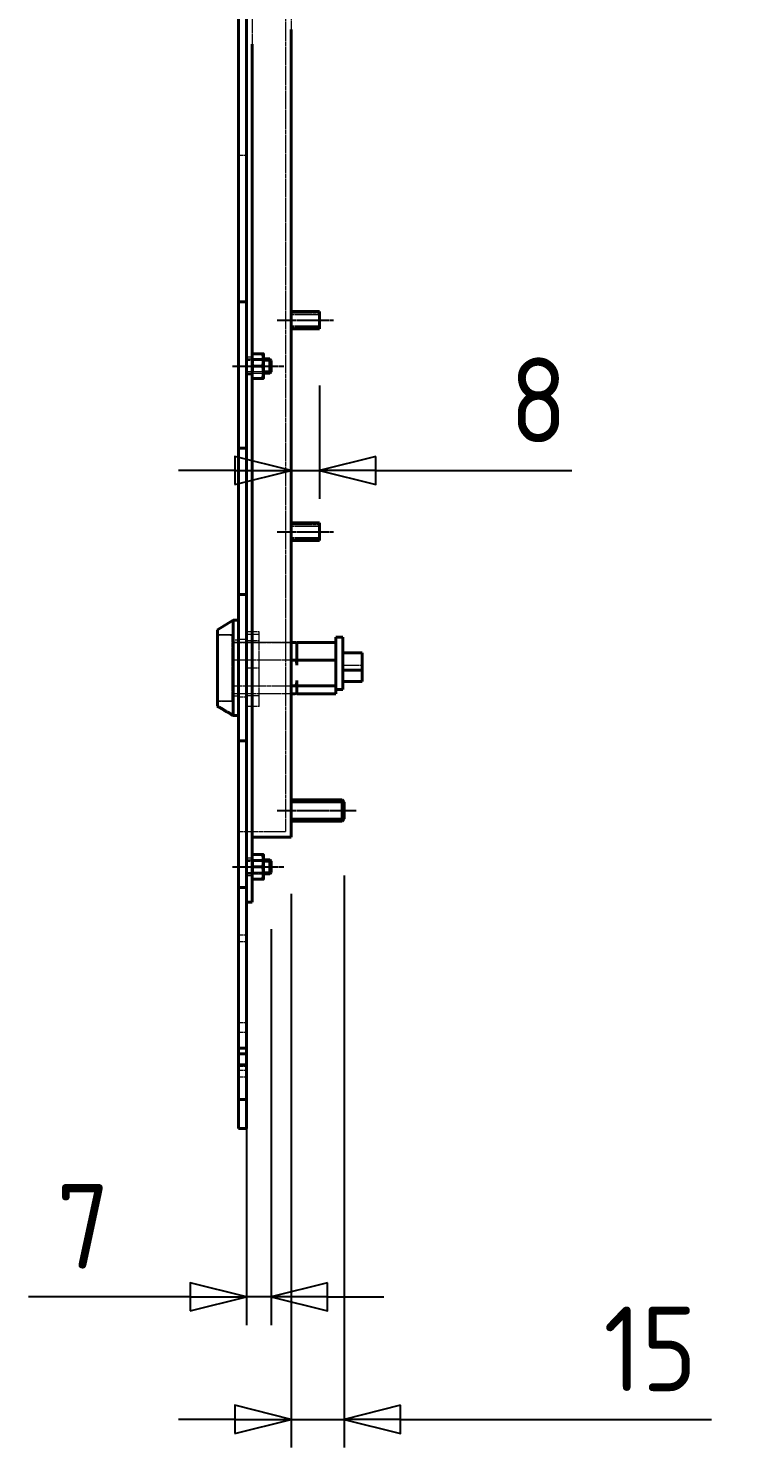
# Model space of a CAD drawing. Header units: millimetres. Extents: x 0 to 6720, y 0 to 4752.
# Drawn here: x 3955.4 to 4154.9, y 3173.5 to 3575.9 of the extents above; entities that cross this region are included whole.
import ezdxf

# ---------------------------------------------------------------- set-up
doc = ezdxf.new("R2010")
doc.units = ezdxf.units.MM
doc.linetypes.add('DPAB0445$0$CHAIN', pattern=[0.7087, 0.4724, -0.0591, 0.1181, -0.0591])
doc.linetypes.add('DPAB0445$0$DASHED', pattern=[0.2067, 0.1654, -0.0413])
for name, color, linetype, lineweight in [('DPAB0445$0$가려진 것(ISO)', 2, 'DPAB0445$0$DASHED', 18), ('DPAB0445$0$가시적인 것(ISO)', 3, 'Continuous', 40), ('DPAB0445$0$가시적인 좁은 것(ISO)', 3, 'Continuous', 35), ('DPAB0445$0$중심선(ISO)', 1, 'Continuous', 25), ('DPAB0445$0$치수(ISO)', 2, 'Continuous', 25)]:
    doc.layers.add(name, color=color, linetype=linetype, lineweight=lineweight)
doc.styles.add('DPAB0445$0$치수 텍스트_PSTEK_POSCO', font='isocp.shx')
doc.dimstyles.new('DPAB0445$0$치수_PSTEK_POSCO', dxfattribs={"dimscale": 16, "dimtxt": 1.5, "dimasz": 1, "dimexe": 0.5, "dimexo": 1, "dimgap": 0.5, "dimtad": 1, "dimrnd": 1e-08, "dimdsep": 46, "dimtxsty": 'DPAB0445$0$치수 텍스트_PSTEK_POSCO', "dimblk": 'DPAB0445$0$Filled-2', "dimcen": 0.09, "dimdle": 10, "dimclrd": 7, "dimclre": 7, "dimclrt": 2, "dimadec": 1, "dimazin": 2, "dimtfac": 1, "dimtmove": 0, "dimatfit": 3, "dimldrblk": 'DPAB0445$0$Filled-2', "dimfxl": 0, "dimtolj": 1, "dimlwd": -1, "dimlwe": -1, "dimarcsym": 0})

# ---------------------------------------------------------------- blocks, each defined once
blk = doc.blocks.new('DPAB0445$0$Filled-2')
at = {"color": 0}
for p, q in [((0, 0), (-1, 0.25)), ((-1, 0.25), (-1, -0.25)), ((-1, 0), (0, 0)), ((-1, -0.25), (0, 0))]:
    blk.add_line(p, q, dxfattribs=at)
at = {"color": 0, "flags": 128}
blk.add_lwpolyline([(-1, -0.25), (0, 0), (-1, 0.25), (-1, -0.25)], dxfattribs=at)
at = {"color": 0}
blk.add_solid([(-1, -0.25), (0, 0), (-1, 0.25), (-1, -0.25)], dxfattribs=at)
blk = doc.blocks.new('*D240')
at = {"layer": 'DPAB0445$0$치수(ISO)', "color": 7}
for p, q in [((4044.94, 3335.77), (4044.94, 3173.54)), ((4029.94, 3330.57), (4029.94, 3173.54)), ((4013.94, 3181.54), (3997.94, 3181.54)), ((4029.94, 3181.54), (4044.94, 3181.54)), ((4060.94, 3181.54), (4149.12, 3181.54))]:
    blk.add_line(p, q, dxfattribs=at)
at = {"layer": 'DPAB0445$0$치수(ISO)', "color": 7, "xscale": 16, "yscale": 16, "zscale": 16}
blk.add_blockref('DPAB0445$0$Filled-2', (4029.94, 3181.54), dxfattribs=at)
at = {"layer": 'DPAB0445$0$치수(ISO)', "color": 7, "xscale": 16, "yscale": 16, "zscale": 16, "rotation": 180}
blk.add_blockref('DPAB0445$0$Filled-2', (4044.94, 3181.54), dxfattribs=at)
at = {"layer": 'DPAB0445$0$치수(ISO)', "color": 2, "insert": (4118.52, 3201.54), "char_height": 24, "attachment_point": 4, "style": 'DPAB0445$0$치수 텍스트_PSTEK_POSCO'}
blk.add_mtext('\\A1;15', dxfattribs=at)
blk = doc.blocks.new('*D241')
at = {"layer": 'DPAB0445$0$치수(ISO)', "color": 7}
for p, q in [((4037.94, 3474.67), (4037.94, 3442.54)), ((4013.94, 3450.54), (3997.94, 3450.54)), ((4029.94, 3450.54), (4037.94, 3450.54)), ((4053.94, 3450.54), (4109.53, 3450.54))]:
    blk.add_line(p, q, dxfattribs=at)
at = {"layer": 'DPAB0445$0$치수(ISO)', "color": 7, "xscale": 16, "yscale": 16, "zscale": 16}
blk.add_blockref('DPAB0445$0$Filled-2', (4029.94, 3450.54), dxfattribs=at)
at = {"layer": 'DPAB0445$0$치수(ISO)', "color": 7, "xscale": 16, "yscale": 16, "zscale": 16, "rotation": 180}
blk.add_blockref('DPAB0445$0$Filled-2', (4037.94, 3450.54), dxfattribs=at)
at = {"layer": 'DPAB0445$0$치수(ISO)', "color": 2, "insert": (4091.93, 3470.54), "char_height": 24, "attachment_point": 4, "style": 'DPAB0445$0$치수 텍스트_PSTEK_POSCO'}
blk.add_mtext('\\A1;8', dxfattribs=at)
blk = doc.blocks.new('*D260')
at = {"layer": 'DPAB0445$0$치수(ISO)', "color": 7}
for p, q in [((4024.24, 3320.57), (4024.24, 3208.29)), ((4017.24, 3316.37), (4017.24, 3208.29)), ((4001.24, 3216.29), (3955.35, 3216.29)), ((4024.24, 3216.29), (4017.24, 3216.29)), ((4040.24, 3216.29), (4056.24, 3216.29))]:
    blk.add_line(p, q, dxfattribs=at)
at = {"layer": 'DPAB0445$0$치수(ISO)', "color": 7, "xscale": 16, "yscale": 16, "zscale": 16}
blk.add_blockref('DPAB0445$0$Filled-2', (4017.24, 3216.29), dxfattribs=at)
at = {"layer": 'DPAB0445$0$치수(ISO)', "color": 7, "xscale": 16, "yscale": 16, "zscale": 16, "rotation": 180}
blk.add_blockref('DPAB0445$0$Filled-2', (4024.24, 3216.29), dxfattribs=at)
at = {"layer": 'DPAB0445$0$치수(ISO)', "color": 2, "insert": (3963.35, 3236.29), "char_height": 24, "attachment_point": 4, "style": 'DPAB0445$0$치수 텍스트_PSTEK_POSCO'}
blk.add_mtext('\\A1;7', dxfattribs=at)

msp = doc.modelspace()

# ---------------------------------------------------------------- linework, layer by layer
at = {"layer": 'DPAB0445$0$가려진 것(ISO)'}
for p, q in [((4028.339, 4038.172), (4028.339, 3348.172)), ((4018.839, 3588.462), (4018.839, 3571.431)), ((4029.939, 3585.512), (4029.939, 3575.62)), ((4014.939, 3539.915), (4017.239, 3539.915)), ((4037.939, 3495.172), (4029.939, 3495.172)), ((4029.939, 3494.793), (4037.939, 3494.793)), ((4029.939, 3491.551), (4037.939, 3491.551)), ((4029.939, 3491.172), (4037.939, 3491.172)), ((4018.839, 3482.672), (4017.239, 3482.672)), ((4017.239, 3482.172), (4022.039, 3482.172)), ((4022.039, 3481.754), (4017.239, 3481.754)), ((4019.218, 3481.793), (4018.839, 3482.172)), ((4022.039, 3482.172), (4018.839, 3482.172)), ((4019.218, 3478.551), (4019.218, 3481.793)), ((4021.66, 3481.793), (4019.218, 3481.793)), ((4021.66, 3481.793), (4022.039, 3482.172)), ((4021.66, 3481.793), (4021.66, 3478.551)), ((4017.239, 3478.59), (4022.039, 3478.59)), ((4017.239, 3478.172), (4022.039, 3478.172)), ((4018.839, 3477.672), (4017.239, 3477.672)), ((4019.218, 3478.551), (4018.839, 3478.172)), ((4018.839, 3478.172), (4022.039, 3478.172)), ((4021.66, 3478.551), (4019.218, 3478.551)), ((4021.66, 3478.551), (4022.039, 3478.172)), ((4037.939, 3435.172), (4029.939, 3435.172)), ((4029.939, 3434.793), (4037.939, 3434.793)), ((4029.939, 3431.551), (4037.939, 3431.551)), ((4029.939, 3431.172), (4037.939, 3431.172)), ((4013.139, 3403.972), (4009.039, 3403.972)), ((4013.139, 3403.927), (4009.039, 3403.927)), ((4012.639, 3403.972), (4009.539, 3403.972)), ((4009.539, 3403.927), (4012.639, 3403.927)), ((4013.139, 3385.126), (4013.139, 3403.972)), ((4013.439, 3407.924), (4014.939, 3407.924)), ((4020.839, 3404.788), (4017.239, 3404.788)), ((4017.239, 3404.12), (4020.839, 3404.12)), ((4020.839, 3394.533), (4020.839, 3404.788)), ((4014.939, 3402.422), (4013.139, 3402.422)), ((4014.939, 3402.416), (4013.139, 3402.416)), ((4013.139, 3401.772), (4031.039, 3401.772)), ((4029.939, 3401.772), (4013.139, 3401.772)), ((4017.239, 3402.672), (4014.939, 3402.672)), ((4017.239, 3402.662), (4014.939, 3402.662)), ((4020.839, 3402.272), (4017.239, 3402.272)), ((4020.839, 3402.268), (4017.239, 3402.268)), ((4031.539, 3401.772), (4042.539, 3401.772)), ((4029.939, 3396.794), (4013.139, 3396.794)), ((4044.539, 3398.751), (4050.039, 3398.751)), ((4020.839, 3394.533), (4017.239, 3394.533)), ((4020.839, 3383.684), (4020.839, 3394.533)), ((4050.039, 3395.307), (4044.539, 3395.307)), ((4044.539, 3393.746), (4050.039, 3393.746)), ((4013.139, 3389.55), (4029.939, 3389.55)), ((4009.039, 3385.126), (4013.139, 3385.126)), ((4012.639, 3385.126), (4009.539, 3385.126)), ((4029.939, 3387.281), (4013.139, 3387.281)), ((4013.139, 3386.637), (4014.939, 3386.637)), ((4014.939, 3386.391), (4017.239, 3386.391)), ((4017.239, 3386.785), (4020.839, 3386.785)), ((4020.839, 3383.684), (4017.239, 3383.684)), ((4014.939, 3348.172), (4017.239, 3348.172)), ((4017.239, 3348.172), (4028.339, 3348.172)), ((4018.839, 3340.672), (4017.239, 3340.672)), ((4017.239, 3340.172), (4022.039, 3340.172)), ((4022.039, 3339.754), (4017.239, 3339.754)), ((4019.218, 3339.793), (4018.839, 3340.172)), ((4022.039, 3340.172), (4018.839, 3340.172)), ((4019.218, 3336.551), (4019.218, 3339.793)), ((4021.66, 3339.793), (4019.218, 3339.793)), ((4021.66, 3339.793), (4022.039, 3340.172)), ((4021.66, 3339.793), (4021.66, 3336.551)), ((4017.239, 3336.59), (4022.039, 3336.59)), ((4017.239, 3336.172), (4022.039, 3336.172)), ((4018.839, 3335.672), (4017.239, 3335.672)), ((4019.218, 3336.551), (4018.839, 3336.172)), ((4018.839, 3336.172), (4022.039, 3336.172)), ((4021.66, 3336.551), (4019.218, 3336.551)), ((4021.66, 3336.551), (4022.039, 3336.172)), ((4014.939, 3318.915), (4017.239, 3318.915)), ((4014.939, 3317.025), (4017.239, 3317.025)), ((4014.939, 3294.033), (4017.239, 3294.033)), ((4014.939, 3291.321), (4017.239, 3291.321)), ((4014.939, 3281.691), (4017.239, 3281.691)), ((4014.939, 3280.559), (4017.239, 3280.559)), ((4014.939, 3278.682), (4017.239, 3278.682))]:
    msp.add_line(p, q, dxfattribs=at)
for centre, start, end in [((4009.539, 3403.472), 90, 180), ((4012.639, 3403.472), 0, 90)]:
    msp.add_arc(centre, 0.5, start, end, dxfattribs=at)
msp.add_rational_spline([(4009.039, 3405.319), (4011.002, 3406.49), (4013.439, 3407.924)], [1, 1.00547784736, 1], degree=2, dxfattribs=at)
for points, knots in [([(4009.039, 3403.443), (4009.039, 3403.504), (4009.054, 3403.576), (4009.103, 3403.687), (4009.145, 3403.747), (4009.233, 3403.83), (4009.294, 3403.87), (4009.407, 3403.914), (4009.479, 3403.927), (4009.539, 3403.927)], [-0.076158799, -0.076158799, -0.076158799, -0.076158799, -0.056218364, -0.056218364, -0.036884691, -0.036884691, -0.018195407, -0.018195407, 0, 0, 0, 0]), ([(4012.639, 3403.927), (4012.7, 3403.927), (4012.771, 3403.914), (4012.884, 3403.87), (4012.946, 3403.83), (4013.034, 3403.747), (4013.075, 3403.687), (4013.124, 3403.576), (4013.139, 3403.504), (4013.139, 3403.443)], [0, 0, 0, 0, 0.018195407, 0.018195407, 0.036884691, 0.036884691, 0.056218364, 0.056218364, 0.076158799, 0.076158799, 0.076158799, 0.076158799]), ([(4031.039, 3401.772), (4031.099, 3401.772), (4031.17, 3401.758), (4031.26, 3401.722), (4031.296, 3401.702), (4031.329, 3401.678)], [0, 0, 0, 0, 0.01799208, 0.01799208, 0.029490535, 0.029490535, 0.029490535, 0.029490535]), ([(4009.539, 3385.126), (4009.479, 3385.126), (4009.407, 3385.139), (4009.294, 3385.183), (4009.233, 3385.223), (4009.145, 3385.306), (4009.103, 3385.366), (4009.054, 3385.477), (4009.039, 3385.549), (4009.039, 3385.61)], [0, 0, 0, 0, 0.018195407, 0.018195407, 0.036884691, 0.036884691, 0.056218364, 0.056218364, 0.076158799, 0.076158799, 0.076158799, 0.076158799]), ([(4013.139, 3385.61), (4013.139, 3385.549), (4013.124, 3385.477), (4013.075, 3385.366), (4013.034, 3385.306), (4012.946, 3385.223), (4012.884, 3385.183), (4012.771, 3385.139), (4012.7, 3385.126), (4012.639, 3385.126)], [-0.076158799, -0.076158799, -0.076158799, -0.076158799, -0.056218364, -0.056218364, -0.036884691, -0.036884691, -0.018195407, -0.018195407, 0, 0, 0, 0])]:
    msp.add_open_spline(points, degree=3, knots=knots, dxfattribs=at)
at = {"layer": 'DPAB0445$0$가시적인 것(ISO)'}
for p, q in [((4014.939, 3581.425), (4014.939, 3539.915)), ((4017.239, 3539.915), (4017.239, 3581.425)), ((4029.939, 3575.62), (4029.939, 3346.572)), ((4018.839, 3571.431), (4018.839, 3328.172)), ((4014.939, 3539.915), (4014.939, 3498.406)), ((4017.239, 3498.406), (4017.239, 3539.915)), ((4014.939, 3498.406), (4017.239, 3498.406)), ((4014.939, 3498.406), (4014.939, 3456.897)), ((4017.239, 3456.897), (4017.239, 3498.406)), ((4029.939, 3495.672), (4037.939, 3495.672)), ((4037.939, 3490.672), (4037.939, 3495.672)), ((4029.939, 3490.672), (4037.939, 3490.672)), ((4018.839, 3483.672), (4021.727, 3483.672)), ((4022.039, 3481.922), (4022.039, 3483.672)), ((4022.039, 3482.172), (4023.839, 3482.172)), ((4022.039, 3478.422), (4022.039, 3481.922)), ((4023.839, 3478.172), (4023.839, 3482.172)), ((4024.239, 3481.772), (4023.839, 3482.172)), ((4023.839, 3478.172), (4023.839, 3482.172)), ((4024.239, 3481.772), (4024.239, 3478.572)), ((4018.839, 3480.172), (4021.727, 3480.172)), ((4018.839, 3476.672), (4021.727, 3476.672)), ((4022.039, 3476.672), (4022.039, 3478.422)), ((4022.039, 3478.172), (4023.839, 3478.172)), ((4024.239, 3478.572), (4023.839, 3478.172)), ((4014.939, 3456.897), (4017.239, 3456.897)), ((4014.939, 3456.897), (4014.939, 3415.388)), ((4017.239, 3415.388), (4017.239, 3456.897)), ((4029.939, 3435.672), (4037.939, 3435.672)), ((4037.939, 3430.672), (4037.939, 3435.672)), ((4029.939, 3430.672), (4037.939, 3430.672)), ((4014.939, 3415.388), (4017.239, 3415.388)), ((4014.939, 3415.388), (4014.939, 3373.878)), ((4017.239, 3373.878), (4017.239, 3415.388)), ((4009.039, 3405.422), (4013.439, 3408.172)), ((4013.439, 3408.172), (4013.439, 3381.13)), ((4014.939, 3408.172), (4013.439, 3408.172)), ((4009.039, 3383.734), (4009.039, 3405.422)), ((4031.039, 3401.772), (4029.939, 3401.772)), ((4031.539, 3396.794), (4031.539, 3401.772)), ((4031.539, 3401.772), (4042.539, 3401.772)), ((4042.539, 3403.275), (4044.539, 3403.275)), ((4042.539, 3403.275), (4042.539, 3400.041)), ((4042.539, 3396.794), (4042.539, 3400.041)), ((4044.539, 3388.456), (4044.539, 3403.275)), ((4031.039, 3396.794), (4029.939, 3396.794)), ((4031.539, 3396.794), (4042.539, 3396.794)), ((4031.539, 3396.794), (4031.539, 3395.356)), ((4042.539, 3396.794), (4042.539, 3389.55)), ((4050.039, 3398.895), (4044.539, 3398.895)), ((4050.039, 3393.969), (4050.039, 3398.895)), ((4050.039, 3393.969), (4044.539, 3393.969)), ((4050.039, 3390.69), (4050.039, 3393.969)), ((4029.939, 3389.55), (4031.039, 3389.55)), ((4031.539, 3390.988), (4031.539, 3389.55)), ((4031.539, 3387.281), (4031.539, 3389.55)), ((4031.539, 3389.55), (4042.539, 3389.55)), ((4042.539, 3387.281), (4042.539, 3389.55)), ((4044.539, 3388.456), (4042.539, 3388.456)), ((4050.039, 3390.69), (4044.539, 3390.69)), ((4031.039, 3387.281), (4029.939, 3387.281)), ((4042.539, 3387.281), (4031.539, 3387.281)), ((4014.939, 3381.13), (4013.439, 3381.13)), ((4014.939, 3373.878), (4017.239, 3373.878)), ((4014.939, 3373.878), (4014.939, 3332.369)), ((4017.239, 3332.369), (4017.239, 3373.878)), ((4029.939, 3357.172), (4044.339, 3357.172)), ((4044.339, 3351.172), (4044.339, 3357.172)), ((4044.939, 3356.572), (4044.339, 3357.172)), ((4044.939, 3356.572), (4044.939, 3351.772)), ((4044.939, 3351.772), (4044.339, 3351.172)), ((4029.939, 3351.172), (4044.339, 3351.172)), ((4018.839, 3346.572), (4029.939, 3346.572)), ((4018.839, 3341.672), (4021.727, 3341.672)), ((4022.039, 3339.922), (4022.039, 3341.672)), ((4022.039, 3340.172), (4023.839, 3340.172)), ((4022.039, 3336.422), (4022.039, 3339.922)), ((4023.839, 3336.172), (4023.839, 3340.172)), ((4024.239, 3339.772), (4023.839, 3340.172)), ((4023.839, 3336.172), (4023.839, 3340.172)), ((4024.239, 3339.772), (4024.239, 3336.572)), ((4018.839, 3338.172), (4021.727, 3338.172)), ((4022.039, 3334.672), (4022.039, 3336.422)), ((4022.039, 3336.172), (4023.839, 3336.172)), ((4024.239, 3336.572), (4023.839, 3336.172)), ((4014.939, 3332.369), (4017.239, 3332.369)), ((4014.939, 3332.369), (4014.939, 3286.744)), ((4017.239, 3286.744), (4017.239, 3332.369)), ((4018.839, 3334.672), (4021.727, 3334.672)), ((4017.239, 3328.172), (4018.839, 3328.172)), ((4017.239, 3299.522), (4017.239, 3294.522)), ((4014.939, 3286.744), (4017.239, 3286.744)), ((4014.939, 3286.744), (4014.939, 3285.144)), ((4014.939, 3285.144), (4017.239, 3285.144)), ((4014.939, 3285.144), (4014.939, 3282.018)), ((4017.239, 3285.144), (4017.239, 3286.744)), ((4017.239, 3282.018), (4017.239, 3285.144)), ((4014.939, 3282.018), (4014.939, 3272.251)), ((4014.939, 3282.018), (4017.239, 3282.018)), ((4017.239, 3272.251), (4017.239, 3282.018)), ((4014.939, 3272.251), (4014.939, 3264.026)), ((4014.939, 3272.251), (4017.239, 3272.251)), ((4017.239, 3264.026), (4017.239, 3272.251)), ((4014.939, 3264.026), (4017.239, 3264.026))]:
    msp.add_line(p, q, dxfattribs=at)
msp.add_arc((4031.039, 3401.272), 0.5, 54.49352, 90, dxfattribs=at)
for points, weights in [([(4022.039, 3481.922), (4022.039, 3482.734), (4021.727, 3483.672)], [1, 1.0379548493, 1]), ([(4021.727, 3483.672), (4022.039, 3483.672), (4022.039, 3483.672)], [1, 1.0379548493, 1]), ([(4021.727, 3480.172), (4022.039, 3481.11), (4022.039, 3481.922)], [1, 1.0379548493, 1]), ([(4022.039, 3478.422), (4022.039, 3479.234), (4021.727, 3480.172)], [1, 1.0379548493, 1]), ([(4021.727, 3476.672), (4022.039, 3477.61), (4022.039, 3478.422)], [1, 1.0379548493, 1]), ([(4022.039, 3476.672), (4022.039, 3476.672), (4021.727, 3476.672)], [1, 1.0379548493, 1]), ([(4013.439, 3381.13), (4011.002, 3382.563), (4009.039, 3383.734)], [1, 1.00547784736, 1]), ([(4022.039, 3339.922), (4022.039, 3340.734), (4021.727, 3341.672)], [1, 1.0379548493, 1]), ([(4021.727, 3341.672), (4022.039, 3341.672), (4022.039, 3341.672)], [1, 1.0379548493, 1]), ([(4021.727, 3338.172), (4022.039, 3339.11), (4022.039, 3339.922)], [1, 1.0379548493, 1]), ([(4022.039, 3336.422), (4022.039, 3337.234), (4021.727, 3338.172)], [1, 1.0379548493, 1]), ([(4021.727, 3334.672), (4022.039, 3335.61), (4022.039, 3336.422)], [1, 1.0379548493, 1]), ([(4022.039, 3334.672), (4022.039, 3334.672), (4021.727, 3334.672)], [1, 1.0379548493, 1])]:
    msp.add_rational_spline(points, weights, degree=2, dxfattribs=at)
for points, knots in [([(4031.329, 3401.678), (4031.35, 3401.664), (4031.37, 3401.648), (4031.432, 3401.587), (4031.474, 3401.526), (4031.524, 3401.409), (4031.539, 3401.334), (4031.539, 3401.27)], [0.029490535, 0.029490535, 0.029490535, 0.029490535, 0.036789651, 0.036789651, 0.056671037, 0.056671037, 0.077625661, 0.077625661, 0.077625661, 0.077625661]), ([(4031.039, 3396.794), (4031.06, 3396.794), (4031.084, 3396.79), (4031.126, 3396.777), (4031.151, 3396.765), (4031.23, 3396.713), (4031.283, 3396.646), (4031.384, 3396.475), (4031.432, 3396.33), (4031.521, 3395.945), (4031.539, 3395.624), (4031.539, 3395.356)], [1.07455985, 1.07455985, 1.07455985, 1.07455985, 1.08067099, 1.08067099, 1.0876882, 1.0876882, 1.10909106, 1.10909106, 1.1473253, 1.1473253, 1.22767119, 1.22767119, 1.22767119, 1.22767119]), ([(4031.539, 3390.988), (4031.539, 3390.72), (4031.521, 3390.399), (4031.432, 3390.014), (4031.384, 3389.869), (4031.283, 3389.697), (4031.23, 3389.63), (4031.151, 3389.579), (4031.126, 3389.566), (4031.084, 3389.553), (4031.06, 3389.55), (4031.039, 3389.55)], [0.20507528, 0.20507528, 0.20507528, 0.20507528, 0.28542117, 0.28542117, 0.32365541, 0.32365541, 0.34505827, 0.34505827, 0.35207548, 0.35207548, 0.35818662, 0.35818662, 0.35818662, 0.35818662]), ([(4031.539, 3387.783), (4031.539, 3387.719), (4031.524, 3387.644), (4031.474, 3387.527), (4031.432, 3387.466), (4031.343, 3387.38), (4031.282, 3387.34), (4031.17, 3387.295), (4031.099, 3387.281), (4031.039, 3387.281)], [-0.077625661, -0.077625661, -0.077625661, -0.077625661, -0.056671037, -0.056671037, -0.036789651, -0.036789651, -0.01799208, -0.01799208, 0, 0, 0, 0])]:
    msp.add_open_spline(points, degree=3, knots=knots, dxfattribs=at)
at = {"layer": 'DPAB0445$0$가시적인 좁은 것(ISO)'}
for p, q in [((4023.839, 3481.754), (4022.039, 3481.754)), ((4022.039, 3478.59), (4023.839, 3478.59)), ((4044.938, 3356.573), (4029.939, 3356.573)), ((4029.939, 3351.771), (4044.938, 3351.771)), ((4023.839, 3339.754), (4022.039, 3339.754)), ((4022.039, 3336.59), (4023.839, 3336.59))]:
    msp.add_line(p, q, dxfattribs=at)
at = {"layer": 'DPAB0445$0$중심선(ISO)', "linetype": 'DPAB0445$0$CHAIN'}
for p, q in [((4025.939, 3493.172), (4041.939, 3493.172)), ((4013.239, 3480.172), (4027.839, 3480.172)), ((4025.939, 3433.172), (4041.939, 3433.172)), ((4025.939, 3354.172), (4048.339, 3354.172)), ((4013.239, 3338.172), (4027.839, 3338.172))]:
    msp.add_line(p, q, dxfattribs=at)

# ---------------------------------------------------------------- dimensions: what is measured, and where the dimension line sits
at = {"layer": 'DPAB0445$0$치수(ISO)', "color": 7}
for base, p1, p2, override, picture, middle in [((4037.939, 3450.538), (4029.939, 3440.478), (4037.939, 3490.672), {"dimdec": 2, "dimse1": 1, "dimtp": 0, "dimtm": 0, "dimtdec": 2, "dimtofl": 1, "dimatfit": 1}, '*D241', (4096.734, 3450.538)), ((4044.939, 3181.543), (4029.939, 3346.572), (4044.939, 3351.772), {"dimdec": 2, "dimtp": 0, "dimtm": 0, "dimtdec": 2, "dimtofl": 1, "dimatfit": 1}, '*D240', (4129.822, 3181.543))]:
    dim = msp.add_linear_dim(base=base, p1=p1, p2=p2, angle=180, dimstyle='DPAB0445$0$치수_PSTEK_POSCO', override=override, dxfattribs=at)
    dim.commit()
    dim.dimension.update_dxf_attribs({"geometry": picture, "text_midpoint": middle, "dimtype": 160})
dim = msp.add_linear_dim(base=(4017.239, 3216.294), p1=(4024.239, 3336.572), p2=(4017.239, 3332.369), dimstyle='DPAB0445$0$치수_PSTEK_POSCO', override={"dimdec": 2, "dimtp": 0, "dimtm": 0, "dimtdec": 2, "dimtofl": 1, "dimatfit": 1}, dxfattribs=at)
dim.commit()
dim.dimension.update_dxf_attribs({"geometry": '*D260', "text_midpoint": (3968.153, 3216.294), "dimtype": 160})

doc.saveas('drawing.dxf')
